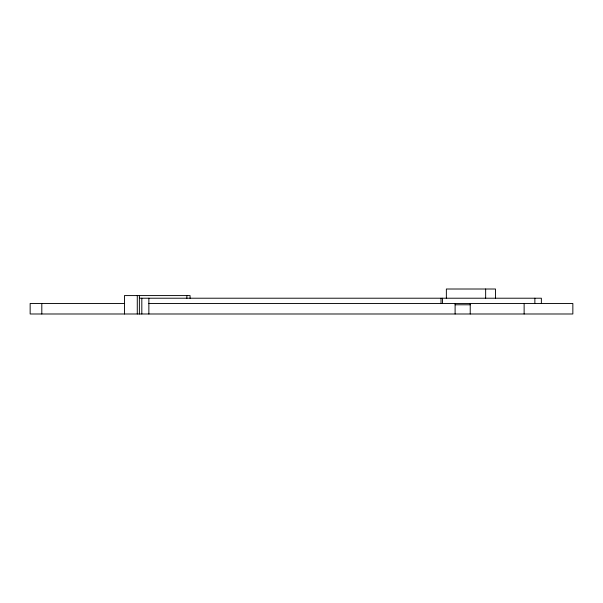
<?xml version="1.0" encoding="UTF-8"?>
<svg xmlns="http://www.w3.org/2000/svg" width="603" height="603" viewBox="0 0 603 603"><rect width="100%" height="100%" fill="white"/><g stroke="black" fill="none" stroke-linecap="round" stroke-linejoin="round"><path stroke-width="0.9" d="M139.383 298.214L541.366 298.214L541.366 303.475M124.64 303.475L30.15 303.475L30.15 313.99L572.85 313.99L572.85 303.475L148.866 303.475M455.107 304.786L470.227 304.786M534.869 298.214L534.869 303.475M524.128 303.475L524.128 313.99M495.508 298.214L495.508 289.01L446.363 289.01L446.363 298.214M485.649 289.01L485.649 298.214M470.227 303.475L470.227 313.99M455.107 303.475L455.107 313.99M442.549 298.214L442.549 303.475M441.012 298.214L441.012 303.475M190.066 298.342L190.066 295.583L124.452 295.583L124.452 313.99M186.87 295.583L186.87 298.342M148.866 298.214L148.866 313.99M141.818 298.214L141.818 313.99M139.383 295.583L139.383 313.99M137.28 295.583L137.28 313.99M41.811 303.475L41.811 313.99"/></g></svg>
